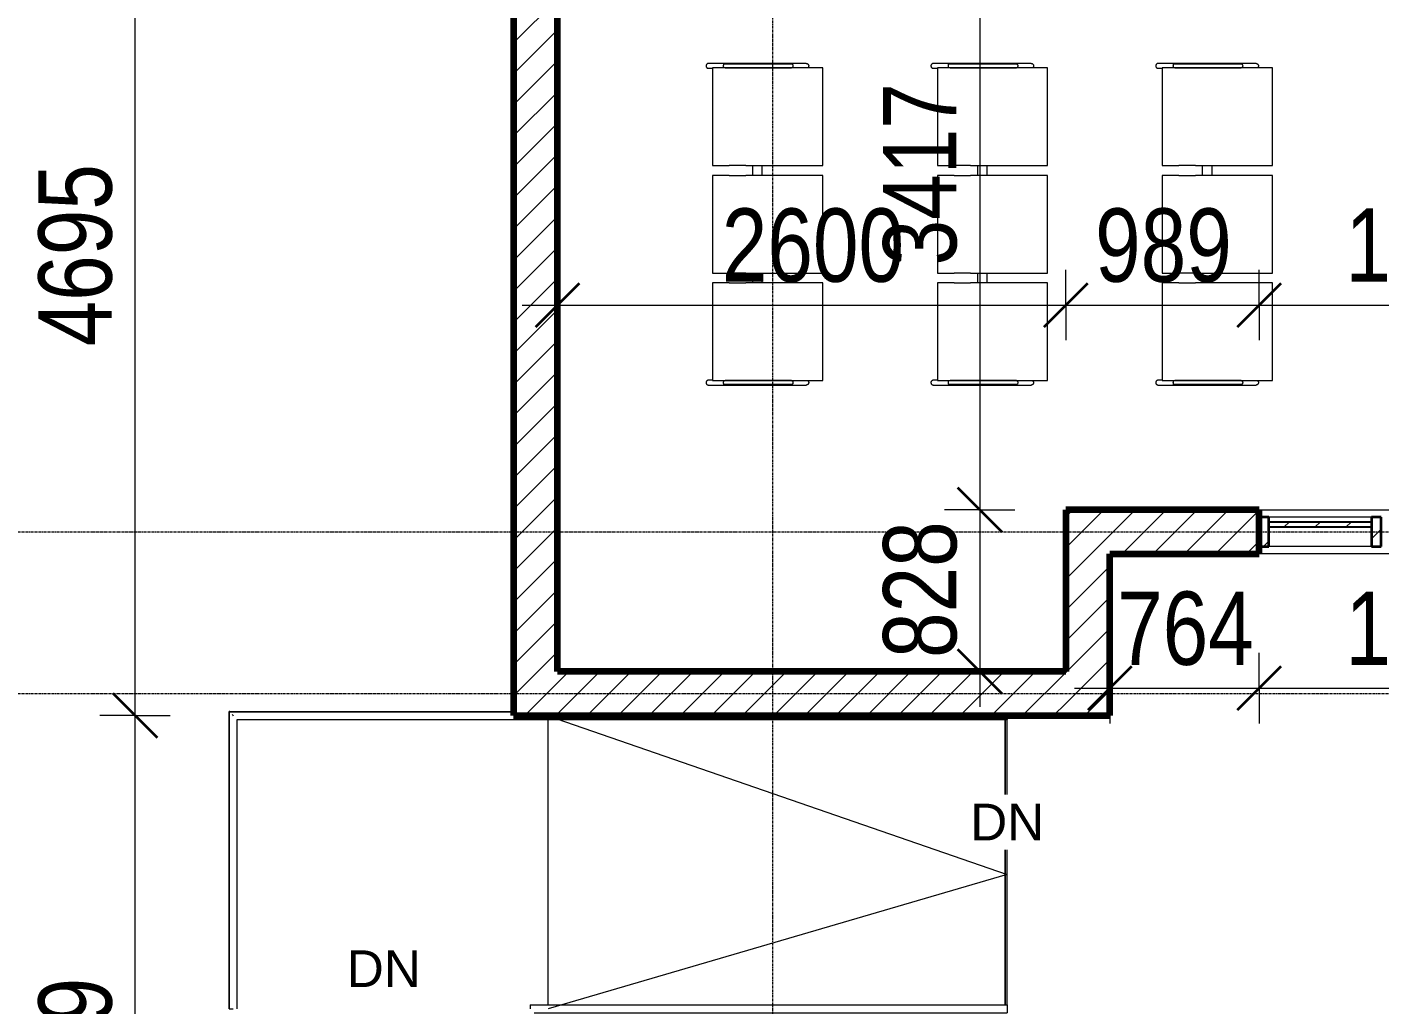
# Model space of a CAD drawing. Header units: millimetres. Extents: x -35190 to 411743, y -233114 to 23872.
# Drawn here: x 4173 to 11092, y -18308 to -13307 of the extents above; entities that cross this region are included whole.
import ezdxf

# ---------------------------------------------------------------- set-up
doc = ezdxf.new("R2010")
doc.units = ezdxf.units.MM
doc.linetypes.add('Grid Line', pattern=[22.225, 12.7, -3.175, 3.175, -3.175])
for name, color, linetype, lineweight in [('A-ANNO-DIMS', 211, 'Continuous', 9), ('A-ANNO-DIMS-75', 211, 'Continuous', 9), ('A-AREA', 32, 'Continuous', 18), ('A-DETL-THIN', 151, 'Continuous', 18), ('A-FLOR', 192, 'Continuous', 18), ('A-FLOR-HRAL', 11, 'Continuous', 18), ('A-FLOR-LEVL', 51, 'Continuous', 18), ('A-FLOR-LEVL-TEXT', 2, 'Continuous', 18), ('A-GLAZ-CURT', 52, 'Continuous', 18), ('A-GLAZ-CWMG', 51, 'Continuous', 18), ('A-WALL', 113, 'Continuous', 18), ('A-WALL-PATT', 111, 'Continuous', 18), ('I-FURN', 30, 'Continuous', 18), ('S-GRID', 1, 'Continuous', 9)]:
    doc.layers.add(name, color=color, linetype=linetype, lineweight=lineweight)
doc.styles.add('Arial', font='arial.ttf', dxfattribs={"height": 187.5})
doc.styles.add('Arial_3', font='arial.ttf', dxfattribs={"width": 0.8, "height": 375})
doc.dimstyles.new('main_4_5mm', dxfattribs={"dimscale": 304.8, "dimtxt": 382.597275, "dimasz": 0.738189, "dimexe": 0.590551, "dimexo": 0.0625, "dimgap": 0.024606, "dimtad": 1, "dimdec": 0, "dimzin": 0, "dimdsep": 46, "dimtxsty": 'Arial_3', "dimblk1": 'OBLIQUE', "dimblk2": 'OBLIQUE', "dimsah": 1, "dimcen": 0.09, "dimdle": 0.590551, "dimazin": 0, "dimtfac": 1, "dimtdec": 4, "dimtix": 1, "dimtmove": 0, "dimatfit": 3, "dimfxl": 0.590551, "dimfxlon": 1, "dimtvp": 1, "dimtolj": 1, "dimtzin": 0, "dimarcsym": 2})
doc.dimstyles.new('main_4_5mm_2', dxfattribs={"dimscale": 304.8, "dimtxt": 382.597275, "dimasz": 0.738189, "dimexe": 0.590551, "dimexo": 0.0625, "dimgap": 0.024606, "dimtad": 1, "dimdec": 0, "dimzin": 0, "dimdsep": 46, "dimtxsty": 'Arial_3', "dimblk1": 'OBLIQUE', "dimblk2": 'OBLIQUE', "dimsah": 1, "dimcen": 0.09, "dimdle": 0.590551, "dimazin": 0, "dimtfac": 1, "dimtdec": 4, "dimtix": 1, "dimtmove": 0, "dimatfit": 3, "dimfxl": 0.590551, "dimfxlon": 1, "dimtvp": 1, "dimtolj": 1, "dimtzin": 0, "dimarcsym": 2})
pattern_1 = [(45, (0, 0), (-79.5495, 79.5495), [])]

# ---------------------------------------------------------------- blocks, each defined once
blk = doc.blocks.new('System Panel - Glazed-725069-GROUND FLOOR')
at = {"layer": 'A-GLAZ-CURT'}
h = blk.add_hatch(dxfattribs=at)
h.set_pattern_fill('FP_6', color=256, style=0, pattern_type=2)
h.set_pattern_definition([(45, (-10786.2, 15887.82), (-79.5495, 79.5495), [])])
h.paths.add_polyline_path([(262.5, 24.5), (262.5, 49.5), (-262.5, 49.5), (-262.5, 24.5)])
at = {"layer": 'A-GLAZ-CURT', "lineweight": 25}
for p, q in [((262.5, 49.5), (-262.5, 49.5)), ((-262.5, 49.5), (-262.5, 24.5)), ((-262.5, 24.5), (262.5, 24.5)), ((262.5, 24.5), (262.5, 49.5))]:
    blk.add_line(p, q, dxfattribs=at)
blk = doc.blocks.new('Rectangular Mullion - 50 x 150mm-723573-GROUND FLOOR')
at = {"layer": 'A-GLAZ-CWMG'}
for p, q in [((11048.7, -15812.8), (10523.7, -15812.8)), ((11048.7, -15962.8), (10523.7, -15962.8))]:
    blk.add_line(p, q, dxfattribs=at)
blk = doc.blocks.new('Rectangular Mullion - 50 x 150mm-725067-GROUND FLOOR')
at = {"layer": 'A-GLAZ-CWMG'}
h = blk.add_hatch(dxfattribs=at)
h.set_pattern_fill('FP_9', color=256, style=0, pattern_type=2)
h.set_pattern_definition([(315, (-11073.7, -15887.82), (79.5495, 79.5495), [])])
h.paths.add_polyline_path([(25, 75), (25, -75), (-25, -75), (-25, 75)])
at = {"layer": 'A-GLAZ-CWMG', "lineweight": 35}
for p, q in [((-25, 75), (25, 75)), ((-25, -75), (-25, 75)), ((25, 75), (25, -75)), ((25, -75), (-25, -75))]:
    blk.add_line(p, q, dxfattribs=at)
blk = doc.blocks.new('Waitiing_Room_Seat_-_3St_3749 - Three Seater-554953-GROUND FLOOR')
at = {"layer": 'I-FURN'}
for p, q in [((-272.5, 150), (-272.5, -100)), ((-247.5, 129.6), (-247.5, 150)), ((1347.5, 150), (1347.5, 129.6)), ((1372.5, -100), (1372.5, 150)), ((250, 129.6), (-250, 129.6)), ((-250, 129.6), (-250, 120)), ((-250, 120), (-250, 61)), ((250, 120), (250, 129.6)), ((250, 43.9), (250, 120)), ((800, 129.6), (300, 129.6)), ((300, 129.6), (300, 120)), ((300, 120), (300, 43.9)), ((800, 120), (800, 129.6)), ((800, 43.9), (800, 120)), ((1350, 129.6), (850, 129.6)), ((850, 129.6), (850, 120)), ((850, 120), (850, 43.9)), ((1350, 120), (1350, 129.6)), ((1350, 60.9), (1350, 120)), ((250, 43.9), (250, -40.1)), ((300, -40.1), (300, 43.9)), ((800, 43.9), (800, -40.1)), ((850, -40.1), (850, 43.9)), ((250, -430), (250, -40.1)), ((300, -40.1), (300, -430)), ((800, -430), (800, -40.1)), ((850, -40.1), (850, -430)), ((-272.5, -100), (-272.5, -350)), ((300, -75), (250, -75)), ((250, -125), (300, -125)), ((850, -75), (800, -75)), ((800, -125), (850, -125)), ((1372.5, -350), (1372.5, -100)), ((-270, -249.3), (-270, -257.4)), ((-270, -266.6), (-270, -269.7)), ((-250, -269.7), (-250, -266.6)), ((-250, -269.7), (-250, -430)), ((1350, -249.3), (1350, -257.4)), ((1350, -266.6), (1350, -269.7)), ((1350, -430), (1350, -269.7)), ((1370, -269.7), (1370, -266.6)), ((-250, -430), (-250, -433.7)), ((-250, -433.7), (250, -433.7)), ((250, -433.7), (250, -430)), ((300, -430), (300, -433.7)), ((300, -433.7), (800, -433.7)), ((800, -433.7), (800, -430)), ((850, -430), (850, -433.7)), ((850, -433.7), (1350, -433.7)), ((1350, -433.7), (1350, -430))]:
    blk.add_line(p, q, dxfattribs=at)
at = {"layer": 'I-FURN', "flags": 128}
for points in [[(-270, -249.3), (-270, -170.2), (-270, -89.3), (-270, -8.4), (-270, 70.7)], [(-270, 70.7), (-270, -8.4), (-270, -89.3), (-270, -170.2), (-270, -249.3)], [(1370, -249.3), (1370, -170.2), (1370, -89.3), (1370, -8.4), (1370, 70.7)], [(1370, 70.7), (1370, -8.4), (1370, -89.3), (1370, -170.2), (1370, -249.3)], [(-250, 64.4), (-250, -8.4), (-250, -89.3), (-250, -170.2), (-250, -249.3)], [(-250, -249.3), (-250, -170.2), (-250, -89.3), (-250, -8.4), (-250, 64.4)], [(1350, 64.4), (1350, -8.4), (1350, -89.3), (1350, -170.2), (1350, -249.3)], [(1350, -249.3), (1350, -170.2), (1350, -89.3), (1350, -8.4), (1350, 64.4)], [(-270, -269.7), (-270, -274.3), (-270, -266.6), (-270, -249.3)], [(-270, -249.3), (-270, -266.6), (-270, -274.3), (-270, -269.7)], [(-250, -274.4), (-250.2, -275.9), (-250.8, -277.3), (-251.8, -278.7), (-253.1, -279.8), (-254.8, -280.8), (-256.8, -281.5), (-259, -281.9), (-261.3, -281.8), (-263.6, -281.4), (-265.6, -280.6), (-267.4, -279.5), (-268.5, -278.3), (-269.2, -277.4), (-269.8, -275.8), (-270, -274.4)], [(-250, -249.3), (-250, -266.6), (-250, -274.3), (-250, -269.7)], [(-250, -269.7), (-250, -274.3), (-250, -266.6), (-250, -249.3)], [(1350, -249.3), (1350, -266.6), (1350, -274.3), (1350, -269.7)], [(1350, -269.7), (1350, -274.3), (1350, -266.6), (1350, -249.3)], [(1370, -274.4), (1369.8, -275.9), (1369.2, -277.3), (1368.2, -278.7), (1366.9, -279.8), (1365.2, -280.8), (1363.2, -281.5), (1361, -281.9), (1358.7, -281.8), (1356.4, -281.4), (1354.4, -280.6), (1352.6, -279.5), (1351.5, -278.3), (1350.8, -277.4), (1350.2, -275.8), (1350, -274.4)], [(1370, -269.7), (1370, -274.3), (1370, -266.6), (1370, -249.3)], [(1370, -249.3), (1370, -266.6), (1370, -274.3), (1370, -269.7)]]:
    blk.add_lwpolyline(points, dxfattribs=at)
at = {"layer": 'I-FURN'}
for points, knots in [([(-247.5, 150), (-247.5, 151.1), (-247.8, 153.3), (-248.8, 155.8), (-250.1, 157.6), (-251.5, 159.3), (-253.7, 160.9), (-256.7, 162.2), (-260, 162.6), (-263.3, 162.2), (-266.3, 160.9), (-268.5, 159.3), (-269.9, 157.6), (-271.2, 155.8), (-272.2, 153.3), (-272.5, 151.1), (-272.5, 150)], [0, 0, 0, 0, 0.083333, 0.166667, 0.208333, 0.25, 0.333333, 0.416667, 0.5, 0.583333, 0.666667, 0.75, 0.791667, 0.833333, 0.916667, 1, 1, 1, 1]), ([(1372.5, 150), (1372.5, 151.1), (1372.2, 153.3), (1371.2, 155.8), (1369.9, 157.6), (1368.5, 159.3), (1366.3, 160.9), (1363.3, 162.2), (1360, 162.6), (1356.7, 162.2), (1353.7, 160.9), (1351.5, 159.3), (1350.1, 157.6), (1348.8, 155.8), (1347.8, 153.3), (1347.5, 151.1), (1347.5, 150)], [0, 0, 0, 0, 0.083333, 0.166667, 0.208333, 0.25, 0.333333, 0.416667, 0.5, 0.583333, 0.666667, 0.75, 0.791667, 0.833333, 0.916667, 1, 1, 1, 1]), ([(-269.9, -100), (-270.2, -100), (-270.7, -100), (-271.2, -100), (-271.7, -100), (-272.3, -100), (-272.5, -100), (-272.5, -100)], [0.7916667, 0.7916667, 0.7916667, 0.7916667, 0.8333333, 0.8541667, 0.875, 0.9166667, 1, 1, 1, 1]), ([(1372.5, -100), (1372.5, -100), (1372.3, -100), (1371.6, -100), (1371, -100), (1370.4, -100), (1370.1, -100), (1370, -100)], [0, 0, 0, 0, 0.0833333, 0.125, 0.1666667, 0.1875, 0.2044836, 0.2044836, 0.2044836, 0.2044836]), ([(-249.9, -357.4), (-250, -357.5), (-250.4, -358), (-251.5, -359.3), (-253.7, -360.9), (-256.7, -362.2), (-260, -362.6), (-263.3, -362.2), (-266.3, -360.9), (-268.5, -359.3), (-269.9, -357.6), (-271.2, -355.8), (-272.2, -353.3), (-272.5, -351.1), (-272.5, -350)], [0.2012889, 0.2012889, 0.2012889, 0.2012889, 0.2083333, 0.25, 0.3333333, 0.4166667, 0.5, 0.5833333, 0.6666667, 0.75, 0.7916667, 0.8333333, 0.9166667, 1, 1, 1, 1]), ([(1372.5, -350), (1372.5, -351.1), (1372.2, -353.3), (1371.2, -355.8), (1369.9, -357.6), (1368.5, -359.3), (1366.3, -360.9), (1363.3, -362.2), (1360, -362.6), (1356.7, -362.2), (1353.7, -360.9), (1351.5, -359.3), (1350.4, -358), (1350, -357.5), (1349.9, -357.4)], [0, 0, 0, 0, 0.0833333, 0.1666667, 0.2083333, 0.25, 0.3333333, 0.4166667, 0.5, 0.5833333, 0.6666667, 0.75, 0.7916667, 0.7987111, 0.7987111, 0.7987111, 0.7987111])]:
    blk.add_open_spline(points, degree=3, knots=knots, dxfattribs=at)
for points in [[(-270, 70.7), (-270, 70.9), (-269.9, 71.2), (-269.2, 71.6), (-268.1, 72), (-266.7, 72.4), (-265, 72.6), (-263.1, 72.8), (-261.1, 72.9), (-258.9, 72.9), (-256.9, 72.8), (-255, 72.6), (-253.3, 72.4), (-251.9, 72), (-250.8, 71.6), (-250.1, 71.2), (-250, 70.9), (-250, 70.7)], [(1350, 70.7), (1350, 70.9), (1350.1, 71.2), (1350.8, 71.6), (1351.9, 72), (1353.3, 72.4), (1355, 72.6), (1356.9, 72.8), (1358.9, 72.9), (1361.1, 72.9), (1363.1, 72.8), (1365, 72.6), (1366.7, 72.4), (1368.1, 72), (1369.2, 71.6), (1369.9, 71.2), (1370, 70.9), (1370, 70.7)], [(-269.8, -271), (-269.9, -270.6), (-270, -270.1), (-270, -269.7)], [(1350.2, -271), (1350.1, -270.6), (1350, -270.1), (1350, -269.7)]]:
    blk.add_open_spline(points, degree=3, dxfattribs=at)
blk = doc.blocks.new('Top Rail Type - Top Rail_Internal_-V23-GROUND FLOOR')
at = {"layer": 'A-FLOR-HRAL'}
for p, q in [((6746.4, -18308.3), (6746.4, -18328.3)), ((6746.4, -18308.3), (9184.9, -18308.3)), ((9184.9, -18308.3), (9184.9, -18348.3)), ((6766.4, -18348.3), (9184.9, -18348.3))]:
    blk.add_line(p, q, dxfattribs=at)
blk = doc.blocks.new('Top Rail Type - Top Rail_Internal_-625113-GROUND FLOOR')
at = {"layer": 'A-FLOR-HRAL'}
for p, q in [((5206.4, -16806.4), (5206.4, -18328.3)), ((5206.4, -16806.4), (5207.1, -16807.6)), ((5209.1, -16808.1), (5207.1, -16806.6)), ((6659.9, -16808.3), (5208.5, -16808.3)), ((5221.2, -16823.1), (5226.4, -16828.3)), ((5228.7, -16830.6), (5226.4, -16828.3)), ((5246.4, -18328.3), (5246.4, -16848.3)), ((5248.3, -16848.3), (9184.9, -16848.3)), ((9184.9, -16828.3), (9184.9, -16830.6)), ((5224.1, -18328.3), (5226.4, -18328.3))]:
    blk.add_line(p, q, dxfattribs=at)
blk = doc.blocks.new('Top Rail Type - Top Rail_Internal_-V24-GROUND FLOOR')
at = {"layer": 'A-FLOR-HRAL'}
for p, q in [((5206.4, -16808.3), (6659.9, -16808.3)), ((5206.4, -18328.3), (5206.4, -16808.3)), ((5246.4, -16848.3), (9184.9, -16848.3)), ((5246.4, -18328.3), (5246.4, -16848.3)), ((9184.9, -16828.3), (9184.9, -16848.3)), ((5206.4, -18328.3), (5226.4, -18328.3))]:
    blk.add_line(p, q, dxfattribs=at)
blk = doc.blocks.new('Rectangular Mullion - 50 x 150mm-V50-GROUND FLOOR')
at = {"layer": 'A-GLAZ-CWMG'}
h = blk.add_hatch(dxfattribs=at)
h.set_pattern_fill('FP_37', color=256, style=0, pattern_type=2)
h.set_pattern_definition([(225, (10473.7, -15887.82), (79.5495, -79.5495), [])])
h.paths.add_polyline_path([(-50, 75), (-50, -75), (0, -75), (0, 75)])
at = {"layer": 'A-GLAZ-CWMG', "lineweight": 35}
for p, q in [((0, 75), (-50, 75)), ((-50, 75), (-50, -75)), ((0, -75), (0, 75)), ((-50, -75), (0, -75))]:
    blk.add_line(p, q, dxfattribs=at)
blk = doc.blocks.new('DIMBLOCK50-GROUND FLOOR')
at = {"layer": 'A-ANNO-DIMS-75', "transparency": 16777216}
for p, q in [((9709.9, -16688.2), (9709.9, -16508.2)), ((10473.7, -16688.2), (10473.7, -16508.2)), ((9529.9, -16688.2), (10473.7, -16688.2)), ((9709.9, -16688.2), (9709.9, -16868.2)), ((10473.7, -16688.2), (10473.7, -16868.2))]:
    blk.add_line(p, q, dxfattribs=at)
at = {"layer": 'A-ANNO-DIMS-75', "lineweight": 35, "transparency": 16777216}
for p, q in [((9709.9, -16688.2), (9822.4, -16575.7)), ((10473.7, -16688.2), (10586.2, -16575.7)), ((9709.9, -16688.2), (9597.4, -16800.7)), ((10473.7, -16688.2), (10361.2, -16800.7))]:
    blk.add_line(p, q, dxfattribs=at)
at = {"layer": 'A-ANNO-DIMS-75', "color": 0, "transparency": 16777216, "insert": (9747.5, -16193.8), "char_height": 375, "width": 826.41, "attachment_point": 1, "line_spacing_factor": 0.941778, "style": 'Arial_3'}
blk.add_mtext('764', dxfattribs=at)
blk = doc.blocks.new('_Oblique')
at = {"color": 0, "linetype": 'ByBlock', "lineweight": -2}
blk.add_line((-0.5, -0.5), (0.5, 0.5), dxfattribs=at)
blk = doc.blocks.new('DIMBLOCK51-GROUND FLOOR')
at = {"layer": 'A-ANNO-DIMS-75', "transparency": 16777216}
for p, q in [((10473.7, -16688.2), (10473.7, -16508.2)), ((12273.7, -16688.2), (12273.7, -16508.2)), ((10473.7, -16688.2), (12273.7, -16688.2)), ((10473.7, -16688.2), (10473.7, -16868.2)), ((12273.7, -16688.2), (12273.7, -16868.2))]:
    blk.add_line(p, q, dxfattribs=at)
at = {"layer": 'A-ANNO-DIMS-75', "lineweight": 35, "transparency": 16777216}
for p, q in [((10473.7, -16688.2), (10586.2, -16575.7)), ((12273.7, -16688.2), (12386.2, -16575.7)), ((10473.7, -16688.2), (10361.2, -16800.7)), ((12273.7, -16688.2), (12161.2, -16800.7))]:
    blk.add_line(p, q, dxfattribs=at)
at = {"layer": 'A-ANNO-DIMS-75', "color": 0, "transparency": 16777216, "insert": (10914.6, -16193.8), "char_height": 375, "width": 1101.88, "attachment_point": 1, "line_spacing_factor": 0.941778, "style": 'Arial_3'}
blk.add_mtext('1800', dxfattribs=at)
blk = doc.blocks.new('DIMBLOCK63-GROUND FLOOR')
at = {"layer": 'A-ANNO-DIMS-75', "transparency": 16777216}
for p, q in [((6884.9, -14728.9), (6884.9, -14548.9)), ((9484.9, -14728.9), (9484.9, -14548.9)), ((6704.9, -14728.9), (9484.9, -14728.9)), ((6884.9, -14728.9), (6884.9, -14908.9)), ((9484.9, -14728.9), (9484.9, -14908.9))]:
    blk.add_line(p, q, dxfattribs=at)
at = {"layer": 'A-ANNO-DIMS-75', "lineweight": 35, "transparency": 16777216}
for p, q in [((6884.9, -14728.9), (6997.4, -14616.4)), ((9484.9, -14728.9), (9597.4, -14616.4)), ((6884.9, -14728.9), (6772.4, -14841.4)), ((9484.9, -14728.9), (9372.4, -14841.4))]:
    blk.add_line(p, q, dxfattribs=at)
at = {"layer": 'A-ANNO-DIMS-75', "color": 0, "transparency": 16777216, "insert": (7725.8, -14234.5), "char_height": 375, "width": 1101.88, "attachment_point": 1, "line_spacing_factor": 0.941778, "style": 'Arial_3'}
blk.add_mtext('2600', dxfattribs=at)
blk = doc.blocks.new('DIMBLOCK64-GROUND FLOOR')
at = {"layer": 'A-ANNO-DIMS-75', "transparency": 16777216}
for p, q in [((9484.9, -14728.9), (9484.9, -14548.9)), ((10473.7, -14728.9), (10473.7, -14548.9)), ((9484.9, -14728.9), (10473.7, -14728.9)), ((9484.9, -14728.9), (9484.9, -14908.9)), ((10473.7, -14728.9), (10473.7, -14908.9))]:
    blk.add_line(p, q, dxfattribs=at)
at = {"layer": 'A-ANNO-DIMS-75', "lineweight": 35, "transparency": 16777216}
for p, q in [((9484.9, -14728.9), (9597.4, -14616.4)), ((10473.7, -14728.9), (10586.2, -14616.4)), ((9484.9, -14728.9), (9372.4, -14841.4)), ((10473.7, -14728.9), (10361.2, -14841.4))]:
    blk.add_line(p, q, dxfattribs=at)
at = {"layer": 'A-ANNO-DIMS-75', "color": 0, "transparency": 16777216, "insert": (9635, -14234.5), "char_height": 375, "width": 826.41, "attachment_point": 1, "line_spacing_factor": 0.941778, "style": 'Arial_3'}
blk.add_mtext('989', dxfattribs=at)
blk = doc.blocks.new('DIMBLOCK65-GROUND FLOOR')
at = {"layer": 'A-ANNO-DIMS-75', "transparency": 16777216}
for p, q in [((10473.7, -14728.9), (10473.7, -14548.9)), ((12273.7, -14728.9), (12273.7, -14548.9)), ((10473.7, -14728.9), (12273.7, -14728.9)), ((10473.7, -14728.9), (10473.7, -14908.9)), ((12273.7, -14728.9), (12273.7, -14908.9))]:
    blk.add_line(p, q, dxfattribs=at)
at = {"layer": 'A-ANNO-DIMS-75', "lineweight": 35, "transparency": 16777216}
for p, q in [((10473.7, -14728.9), (10586.2, -14616.4)), ((12273.7, -14728.9), (12386.2, -14616.4)), ((10473.7, -14728.9), (10361.2, -14841.4)), ((12273.7, -14728.9), (12161.2, -14841.4))]:
    blk.add_line(p, q, dxfattribs=at)
at = {"layer": 'A-ANNO-DIMS-75', "color": 0, "transparency": 16777216, "insert": (10914.6, -14234.5), "char_height": 375, "width": 1101.88, "attachment_point": 1, "line_spacing_factor": 0.941778, "style": 'Arial_3'}
blk.add_mtext('1800', dxfattribs=at)
blk = doc.blocks.new('DIMBLOCK78-GROUND FLOOR')
at = {"layer": 'A-ANNO-DIMS-75', "lineweight": 35, "transparency": 16777216}
for p, q in [((9045.1, -12358.3), (8932.6, -12245.8)), ((9045.1, -12358.3), (9157.6, -12470.8)), ((9045.1, -15775.3), (8932.6, -15662.8)), ((9045.1, -15775.3), (9157.6, -15887.8))]:
    blk.add_line(p, q, dxfattribs=at)
at = {"layer": 'A-ANNO-DIMS-75', "transparency": 16777216}
for p, q in [((9045.1, -12358.3), (8865.1, -12358.3)), ((9045.1, -12358.3), (9045.1, -15775.3)), ((9045.1, -12358.3), (9225.1, -12358.3)), ((9045.1, -15775.3), (8865.1, -15775.3)), ((9045.1, -15775.3), (9225.1, -15775.3))]:
    blk.add_line(p, q, dxfattribs=at)
at = {"layer": 'A-ANNO-DIMS-75', "color": 0, "transparency": 16777216, "insert": (8550.8, -14525.9), "char_height": 375, "width": 1101.88, "attachment_point": 1, "rotation": 90, "line_spacing_factor": 0.941778, "style": 'Arial_3'}
blk.add_mtext('3417', dxfattribs=at)
blk = doc.blocks.new('DIMBLOCK79-GROUND FLOOR')
at = {"layer": 'A-ANNO-DIMS-75', "lineweight": 35, "transparency": 16777216}
for p, q in [((9045.1, -15775.3), (8932.6, -15662.8)), ((9045.1, -15775.3), (9157.6, -15887.8)), ((9045.1, -16603.3), (8932.6, -16490.8)), ((9045.1, -16603.3), (9157.6, -16715.8))]:
    blk.add_line(p, q, dxfattribs=at)
at = {"layer": 'A-ANNO-DIMS-75', "transparency": 16777216}
for p, q in [((9045.1, -15775.3), (8865.1, -15775.3)), ((9045.1, -15775.3), (9045.1, -16783.3)), ((9045.1, -15775.3), (9225.1, -15775.3)), ((9045.1, -16603.3), (8865.1, -16603.3)), ((9045.1, -16603.3), (9225.1, -16603.3))]:
    blk.add_line(p, q, dxfattribs=at)
at = {"layer": 'A-ANNO-DIMS-75', "color": 0, "transparency": 16777216, "insert": (8550.8, -16533.7), "char_height": 375, "width": 826.41, "attachment_point": 1, "rotation": 90, "line_spacing_factor": 0.941778, "style": 'Arial_3'}
blk.add_mtext('828', dxfattribs=at)
blk = doc.blocks.new('DIMBLOCK415-GROUND FLOOR')
at = {"layer": 'A-ANNO-DIMS-75', "lineweight": 35, "transparency": 16777216}
for p, q in [((4724.9, -16828.3), (4612.4, -16715.8)), ((4724.9, -16828.3), (4837.4, -16940.8)), ((4724.9, -20457.3), (4612.4, -20344.8)), ((4724.9, -20457.3), (4837.4, -20569.8))]:
    blk.add_line(p, q, dxfattribs=at)
at = {"layer": 'A-ANNO-DIMS-75', "transparency": 16777216}
for p, q in [((4724.9, -16828.3), (4544.9, -16828.3)), ((4724.9, -20637.3), (4724.9, -16828.3)), ((4724.9, -16828.3), (4904.9, -16828.3)), ((4724.9, -20457.3), (4544.9, -20457.3)), ((4724.9, -20457.3), (4904.9, -20457.3))]:
    blk.add_line(p, q, dxfattribs=at)
at = {"layer": 'A-ANNO-DIMS-75', "color": 0, "transparency": 16777216, "insert": (4230.5, -19101.9), "char_height": 375, "width": 1101.88, "attachment_point": 1, "rotation": 90, "line_spacing_factor": 0.941778, "style": 'Arial_3'}
blk.add_mtext('3629', dxfattribs=at)
blk = doc.blocks.new('DIMBLOCK416-GROUND FLOOR')
at = {"layer": 'A-ANNO-DIMS-75', "lineweight": 35, "transparency": 16777216}
for p, q in [((4724.9, -12133.3), (4612.4, -12020.8)), ((4724.9, -12133.3), (4837.4, -12245.8)), ((4724.9, -16828.3), (4612.4, -16715.8)), ((4724.9, -16828.3), (4837.4, -16940.8))]:
    blk.add_line(p, q, dxfattribs=at)
at = {"layer": 'A-ANNO-DIMS-75', "transparency": 16777216}
for p, q in [((4724.9, -12133.3), (4544.9, -12133.3)), ((4724.9, -16828.3), (4724.9, -12133.3)), ((4724.9, -12133.3), (4904.9, -12133.3)), ((4724.9, -16828.3), (4544.9, -16828.3)), ((4724.9, -16828.3), (4904.9, -16828.3))]:
    blk.add_line(p, q, dxfattribs=at)
at = {"layer": 'A-ANNO-DIMS-75', "color": 0, "transparency": 16777216, "insert": (4230.5, -14939.9), "char_height": 375, "width": 1101.88, "attachment_point": 1, "rotation": 90, "line_spacing_factor": 0.941778, "style": 'Arial_3'}
blk.add_mtext('4695', dxfattribs=at)

msp = doc.modelspace()

# ---------------------------------------------------------------- hatches: boundary and pattern name
at = {"layer": 'A-WALL-PATT'}
h = msp.add_hatch(dxfattribs=at)
h.set_pattern_fill('FP_1', color=256, style=0, pattern_type=2)
h.set_pattern_definition(pattern_1)
h.paths.add_polyline_path([(6659.9, -16603.3), (6884.9, -16603.3), (6884.9, -12133.3), (6659.9, -12133.3), (6659.9, -15471.7)])
h = msp.add_hatch(dxfattribs=at)
h.set_pattern_fill('FP_1', color=256, style=0, pattern_type=2)
h.set_pattern_definition(pattern_1)
h.paths.add_polyline_path([(9709.9, -16000.3), (10473.7, -16000.3), (10473.7, -15775.3), (9484.9, -15775.3), (9484.9, -16000.3)])
h.paths.add_polyline_path([(16248.7, -16000.3), (16788.9, -16000.3), (16788.9, -15775.3), (16248.7, -15775.3)])
h.paths.add_polyline_path([(14373.7, -16000.3), (14448.7, -16000.3), (14448.7, -15775.3), (14373.7, -15775.3)])
h.paths.add_polyline_path([(12573.7, -16000.3), (12573.7, -15775.3), (12273.7, -15775.3), (12273.7, -16000.3)])
h.paths.add_polyline_path([(18588.9, -16000.3), (19609.9, -16000.3), (19609.9, -15775.3), (18588.9, -15775.3)])
h.paths.add_polyline_path([(21709.9, -16000.3), (22273.9, -16000.3), (22273.9, -15775.3), (21709.9, -15775.3)])
h = msp.add_hatch(dxfattribs=at)
h.set_pattern_fill('FP_1', color=256, style=0, pattern_type=2)
h.set_pattern_definition(pattern_1)
h.paths.add_polyline_path([(9709.9, -16828.3), (9709.9, -16000.3), (9484.9, -16000.3), (9484.9, -16828.3)])
h = msp.add_hatch(dxfattribs=at)
h.set_pattern_fill('FP_1', color=256, style=0, pattern_type=2)
h.set_pattern_definition(pattern_1)
h.paths.add_polyline_path([(6659.9, -16828.3), (9484.9, -16828.3), (9484.9, -16603.3), (6659.9, -16603.3)])

# ---------------------------------------------------------------- linework, layer by layer
at = {"layer": 'A-AREA'}
msp.add_line((9174.9, -16848.3), (9174.9, -18308.3), dxfattribs=at)
msp.add_line((9174.9, -16848.3), (9174.9, -18308.3), dxfattribs=at)
at = {"layer": 'A-DETL-THIN'}
for p, q in [((9174.9, -16828.3), (6746.4, -16828.3)), ((9184.9, -17640.3), (6838.6, -18328.3))]:
    msp.add_line(p, q, dxfattribs=at)
at = {"layer": 'A-FLOR'}
msp.add_line((9172.9, -16848.3), (9172.9, -18308.3), dxfattribs=at)
at = {"layer": 'A-FLOR-LEVL'}
for p, q in [((6838.6, -18308.3), (6838.6, -16848.3)), ((9184.9, -18308.3), (9184.9, -16848.3))]:
    msp.add_line(p, q, dxfattribs=at)
at = {"layer": 'A-WALL', "lineweight": 140}
for p, q in [((6659.9, -12133.3), (6659.9, -16828.3)), ((6884.9, -16603.3), (6884.9, -12358.3)), ((10473.7, -15775.3), (9484.9, -15775.3)), ((9484.9, -15775.3), (9484.9, -16603.3)), ((10473.7, -16000.3), (10473.7, -15775.3)), ((9709.9, -16000.3), (10473.7, -16000.3)), ((9709.9, -16828.3), (9709.9, -16000.3)), ((9484.9, -16603.3), (6884.9, -16603.3)), ((6659.9, -16828.3), (9709.9, -16828.3))]:
    msp.add_line(p, q, dxfattribs=at)
at = {"layer": 'A-WALL'}
for p, q in [((10473.7, -15775.3), (12273.7, -15775.3)), ((12273.7, -16000.3), (10473.7, -16000.3))]:
    msp.add_line(p, q, dxfattribs=at)
at = {"layer": 'S-GRID', "linetype": 'Grid Line'}
for p, q in [((7986.4, -23401.6), (7986.4, 18871.1)), ((-16035.3, -15887.8), (47071.4, -15887.8)), ((-16035.3, -16715.8), (47071.4, -16715.8))]:
    msp.add_line(p, q, dxfattribs=at)

# ---------------------------------------------------------------- block references
at = {"layer": 'A-FLOR-HRAL'}
for name in ['Top Rail Type - Top Rail_Internal_-625113-GROUND FLOOR', 'Top Rail Type - Top Rail_Internal_-V24-GROUND FLOOR', 'Top Rail Type - Top Rail_Internal_-V23-GROUND FLOOR']:
    msp.add_blockref(name, (0, 0), dxfattribs=at)
at = {"layer": 'A-GLAZ-CURT'}
msp.add_blockref('System Panel - Glazed-725069-GROUND FLOOR', (10786.2, -15887.8), dxfattribs=at)
at = {"layer": 'A-GLAZ-CWMG', "rotation": 180}
msp.add_blockref('Rectangular Mullion - 50 x 150mm-V50-GROUND FLOOR', (10473.7, -15887.8), dxfattribs=at)
at = {"layer": 'A-GLAZ-CWMG'}
msp.add_blockref('Rectangular Mullion - 50 x 150mm-723573-GROUND FLOOR', (0, 0), dxfattribs=at)
at = {"layer": 'A-GLAZ-CWMG', "extrusion": (0, 0, -1), "rotation": 180}
msp.add_blockref('Rectangular Mullion - 50 x 150mm-725067-GROUND FLOOR', (-11073.7, -15887.8), dxfattribs=at)
at = {"layer": 'I-FURN', "rotation": 89.99999999999993}
for p in [(7808, -14865.3), (8958, -14865.3), (10108, -14865.3)]:
    msp.add_blockref('Waitiing_Room_Seat_-_3St_3749 - Three Seater-554953-GROUND FLOOR', p, dxfattribs=at)

# ---------------------------------------------------------------- dimensions: what is measured, and where the dimension line sits
at = {"layer": 'A-ANNO-DIMS'}
for base, p1, p2, dimstyle, override, picture, middle in [((4724.9, -12133.3), (4904.9, -16828.3), (4904.9, -12133.3), 'main_4_5mm_2', {"dimpost": '<>', "dimfxl": 4695}, 'DIMBLOCK416-GROUND FLOOR', (4525.9, -14480.8)), ((9045.1, -15775.3), (8865.1, -12358.3), (9225.1, -15775.3), 'main_4_5mm', {"dimpost": '<>', "dimfxl": 3435.911669}, 'DIMBLOCK78-GROUND FLOOR', (8846, -14066.8)), ((9045.1, -16603.3), (9225.1, -15775.3), (9225.1, -16603.3), 'main_4_5mm', {"dimpost": '<>', "dimfxl": 828}, 'DIMBLOCK79-GROUND FLOOR', (8846.2, -16189.3)), ((4724.9, -16828.3), (4904.9, -20457.3), (4904.9, -16828.3), 'main_4_5mm_2', {"dimpost": '<>', "dimfxl": 3629}, 'DIMBLOCK415-GROUND FLOOR', (4525.8, -18642.8))]:
    dim = msp.add_linear_dim(base=base, p1=p1, p2=p2, angle=90, dimstyle=dimstyle, override=override, dxfattribs=at)
    dim.commit()
    dim.dimension.update_dxf_attribs({"geometry": picture, "text_midpoint": middle})
for base, p1, p2, override, picture, middle in [((9484.9, -14728.9), (6884.9, -14548.9), (9484.9, -14908.9), {"dimpost": '<>', "dimfxl": 2624.804755}, 'DIMBLOCK63-GROUND FLOOR', (8184.9, -14529.9)), ((10473.7, -14728.9), (9484.9, -14908.9), (10473.7, -14908.9), {"dimpost": '<>', "dimfxl": 988.8}, 'DIMBLOCK64-GROUND FLOOR', (9979.3, -14529.9)), ((12273.7, -14728.9), (10473.7, -14908.9), (12273.7, -14908.9), {"dimpost": '<>', "dimfxl": 1800}, 'DIMBLOCK65-GROUND FLOOR', (11373.7, -14529.9)), ((10473.7, -16688.2), (9709.9, -16508.2), (10473.7, -16508.2), {"dimpost": '<>', "dimfxl": 763.8}, 'DIMBLOCK50-GROUND FLOOR', (10091.8, -16489.2)), ((12273.7, -16688.2), (10473.7, -16508.2), (12273.7, -16508.2), {"dimpost": '<>', "dimfxl": 1800}, 'DIMBLOCK51-GROUND FLOOR', (11373.7, -16489.2))]:
    dim = msp.add_linear_dim(base=base, p1=p1, p2=p2, dimstyle='main_4_5mm', override=override, dxfattribs=at)
    dim.commit()
    dim.dimension.update_dxf_attribs({"geometry": picture, "text_midpoint": middle})

# ---------------------------------------------------------------- next in the draw order: texts
at = {"layer": 'A-FLOR-LEVL-TEXT', "char_height": 187.5, "width": 452.053, "attachment_point": 1, "line_spacing_factor": 0.941778, "style": 'Arial', "bg_fill": 3, "box_fill_scale": 1.25, "bg_fill_color": 256, "bg_fill_true_color": 13158600, "bg_fill_transparency": 0}
for insert in [(8996.5, -17279), (5808, -18029)]:
    msp.add_mtext('DN', dxfattribs=dict(at, insert=insert))

# ---------------------------------------------------------------- next in the draw order: linework, layer by layer
at = {"layer": 'A-DETL-THIN'}
msp.add_line((6832.6, -16828.3), (9184.9, -17640.3), dxfattribs=at)

doc.saveas('drawing.dxf')
